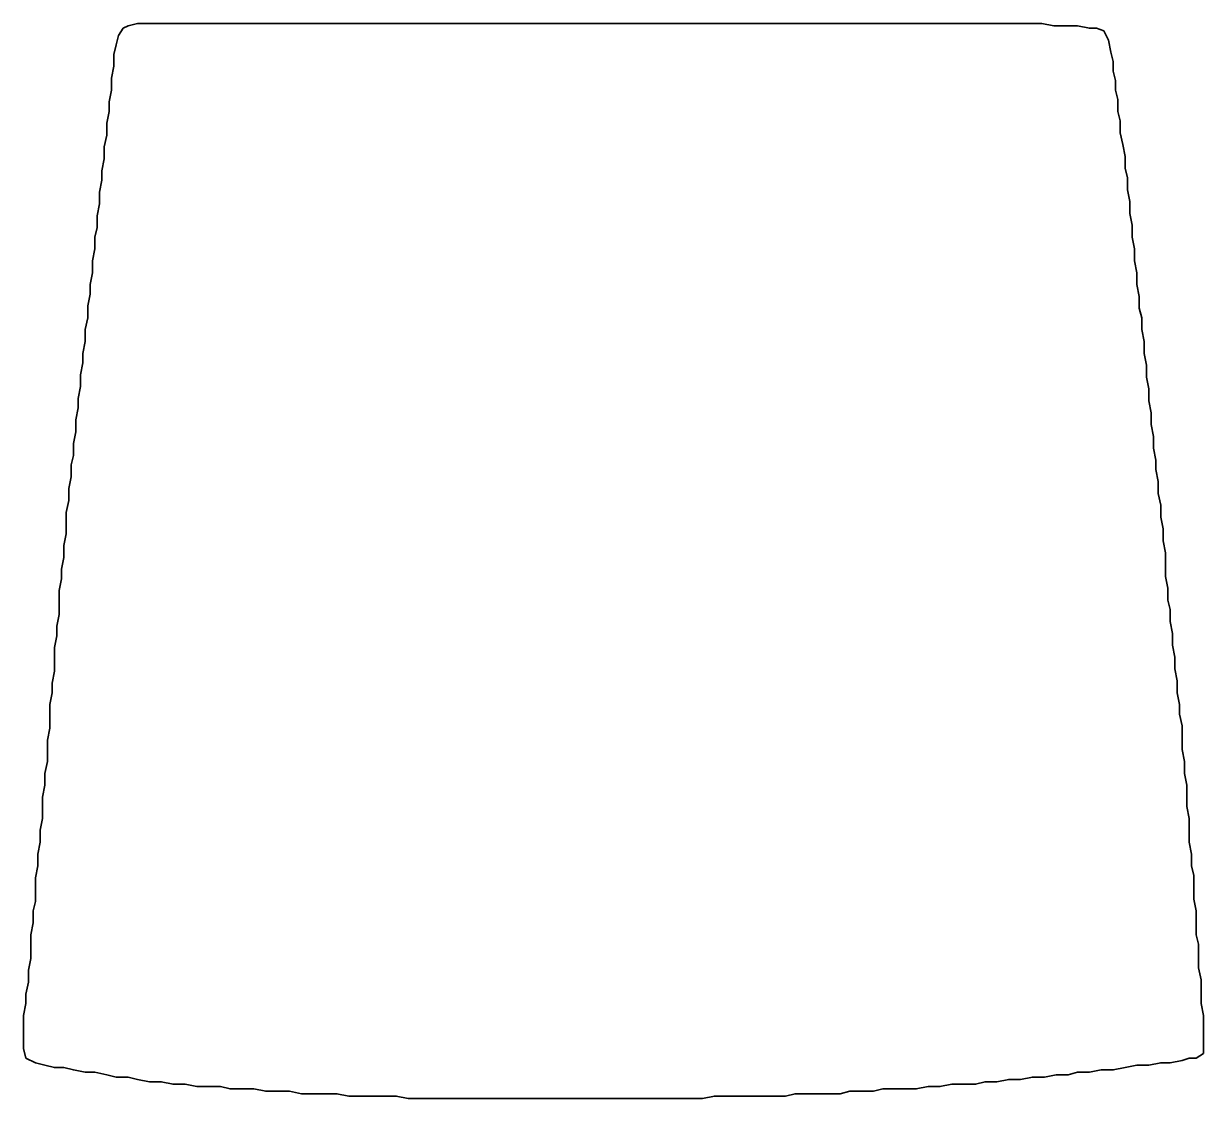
# Model space of a CAD drawing. Extents: x 0 to 497, y -453 to 0.
import ezdxf

# ---------------------------------------------------------------- set-up
doc = ezdxf.new("R2010")
doc.units = 0
doc.linetypes.add('Solid', pattern=[0])

msp = doc.modelspace()

# ---------------------------------------------------------------- linework, layer by layer
at = {"color": 0, "linetype": 'Solid', "lineweight": 35}
msp.add_lwpolyline([(53, 0), (57, 0), (62, 0), (66, 0), (71, 0), (75, 0), (80, 0), (84, 0), (89, 0), (94, 0), (99, 0), (103, 0), (108, 0), (113, 0), (118, 0), (123, 0), (128, 0), (132, 0), (137, 0), (142, 0), (147, 0), (152, 0), (156, 0), (161, 0), (166, 0), (171, 0), (176, 0), (180, 0), (185, 0), (190, 0), (195, 0), (199, 0), (204, 0), (209, 0), (214, 0), (218, 0), (223, 0), (228, 0), (233, 0), (238, 0), (242, 0), (247, 0), (252, 0), (257, 0), (262, 0), (266, 0), (271, 0), (276, 0), (281, 0), (286, 0), (291, 0), (296, 0), (301, 0), (306, 0), (311, 0), (316, 0), (321, 0), (326, 0), (331, 0), (335, 0), (340, 0), (345, 0), (350, 0), (355, 0), (360, 0), (365, 0), (370, 0), (375, 0), (380, 0), (385, 0), (390, 0), (395, 0), (399, 0), (404, 0), (409, 0), (414, 0), (419, 0), (424, 0), (429, 0), (434, -1), (439, -1), (444, -1), (449, -2), (452, -2), (455, -3), (457, -7), (458, -12), (459, -16), (459, -20), (460, -24), (460, -28), (461, -32), (461, -37), (462, -41), (462, -46), (463, -51), (464, -56), (464, -61), (465, -65), (465, -70), (466, -75), (466, -80), (467, -85), (467, -90), (468, -95), (468, -100), (469, -105), (469, -110), (470, -115), (470, -120), (471, -124), (471, -129), (472, -134), (472, -139), (473, -144), (473, -149), (474, -154), (474, -159), (475, -164), (475, -169), (476, -174), (476, -179), (477, -184), (477, -188), (478, -193), (478, -198), (479, -203), (479, -208), (480, -213), (480, -218), (481, -223), (481, -228), (481, -233), (482, -238), (482, -243), (483, -247), (483, -252), (484, -257), (484, -262), (485, -267), (485, -272), (486, -277), (486, -282), (487, -287), (487, -291), (488, -296), (488, -301), (488, -306), (489, -311), (489, -316), (490, -321), (490, -325), (490, -330), (491, -335), (491, -340), (491, -345), (492, -350), (492, -355), (493, -359), (493, -364), (493, -369), (494, -374), (494, -379), (494, -384), (495, -388), (495, -393), (495, -398), (496, -403), (496, -408), (496, -413), (497, -418), (497, -422), (497, -427), (497, -431), (497, -434), (494, -436), (491, -436), (488, -437), (483, -438), (479, -438), (474, -439), (469, -439), (464, -440), (459, -441), (454, -441), (449, -442), (444, -442), (440, -443), (435, -443), (430, -444), (425, -444), (420, -445), (415, -445), (410, -446), (405, -446), (401, -447), (396, -447), (391, -447), (386, -448), (381, -448), (376, -449), (372, -449), (367, -449), (362, -449), (358, -450), (353, -450), (348, -450), (344, -451), (339, -451), (334, -451), (330, -451), (325, -451), (321, -452), (316, -452), (311, -452), (306, -452), (301, -452), (296, -452), (291, -452), (286, -453), (282, -453), (277, -453), (272, -453), (267, -453), (262, -453), (257, -453), (252, -453), (247, -453), (243, -453), (238, -453), (233, -453), (228, -453), (224, -453), (219, -453), (214, -453), (210, -453), (205, -453), (200, -453), (195, -453), (191, -453), (186, -453), (181, -453), (176, -453), (172, -453), (167, -453), (162, -453), (157, -452), (152, -452), (147, -452), (142, -452), (137, -452), (132, -451), (127, -451), (122, -451), (117, -451), (112, -450), (107, -450), (102, -450), (97, -449), (92, -449), (87, -449), (83, -448), (78, -448), (73, -448), (68, -447), (63, -447), (58, -446), (53, -446), (48, -445), (44, -444), (39, -444), (35, -443), (30, -442), (26, -442), (21, -441), (17, -440), (13, -440), (9, -439), (5, -438), (1, -436), (0, -432), (0, -428), (0, -423), (0, -418), (1, -413), (1, -409), (2, -404), (2, -399), (3, -394), (3, -389), (3, -384), (4, -379), (4, -374), (5, -370), (5, -365), (5, -360), (6, -355), (6, -350), (7, -345), (7, -340), (8, -335), (8, -331), (8, -326), (9, -321), (9, -316), (10, -311), (10, -307), (10, -302), (11, -297), (11, -292), (11, -287), (12, -282), (12, -278), (13, -273), (13, -268), (13, -263), (14, -258), (14, -254), (15, -249), (15, -244), (15, -239), (16, -234), (16, -230), (17, -225), (17, -220), (18, -215), (18, -210), (18, -206), (19, -201), (19, -196), (20, -191), (20, -186), (21, -182), (21, -177), (22, -172), (22, -167), (23, -162), (23, -158), (24, -153), (24, -148), (25, -143), (25, -139), (26, -134), (26, -129), (27, -124), (27, -119), (28, -114), (28, -110), (29, -105), (29, -100), (30, -95), (30, -90), (31, -86), (31, -81), (32, -76), (32, -71), (33, -66), (33, -62), (34, -57), (34, -52), (35, -47), (35, -42), (36, -37), (36, -33), (37, -28), (37, -23), (38, -18), (38, -13), (39, -9), (40, -5), (42, -2), (44, -1), (48, 0), (53, 0)], close=True, dxfattribs=at)

doc.saveas('drawing.dxf')
